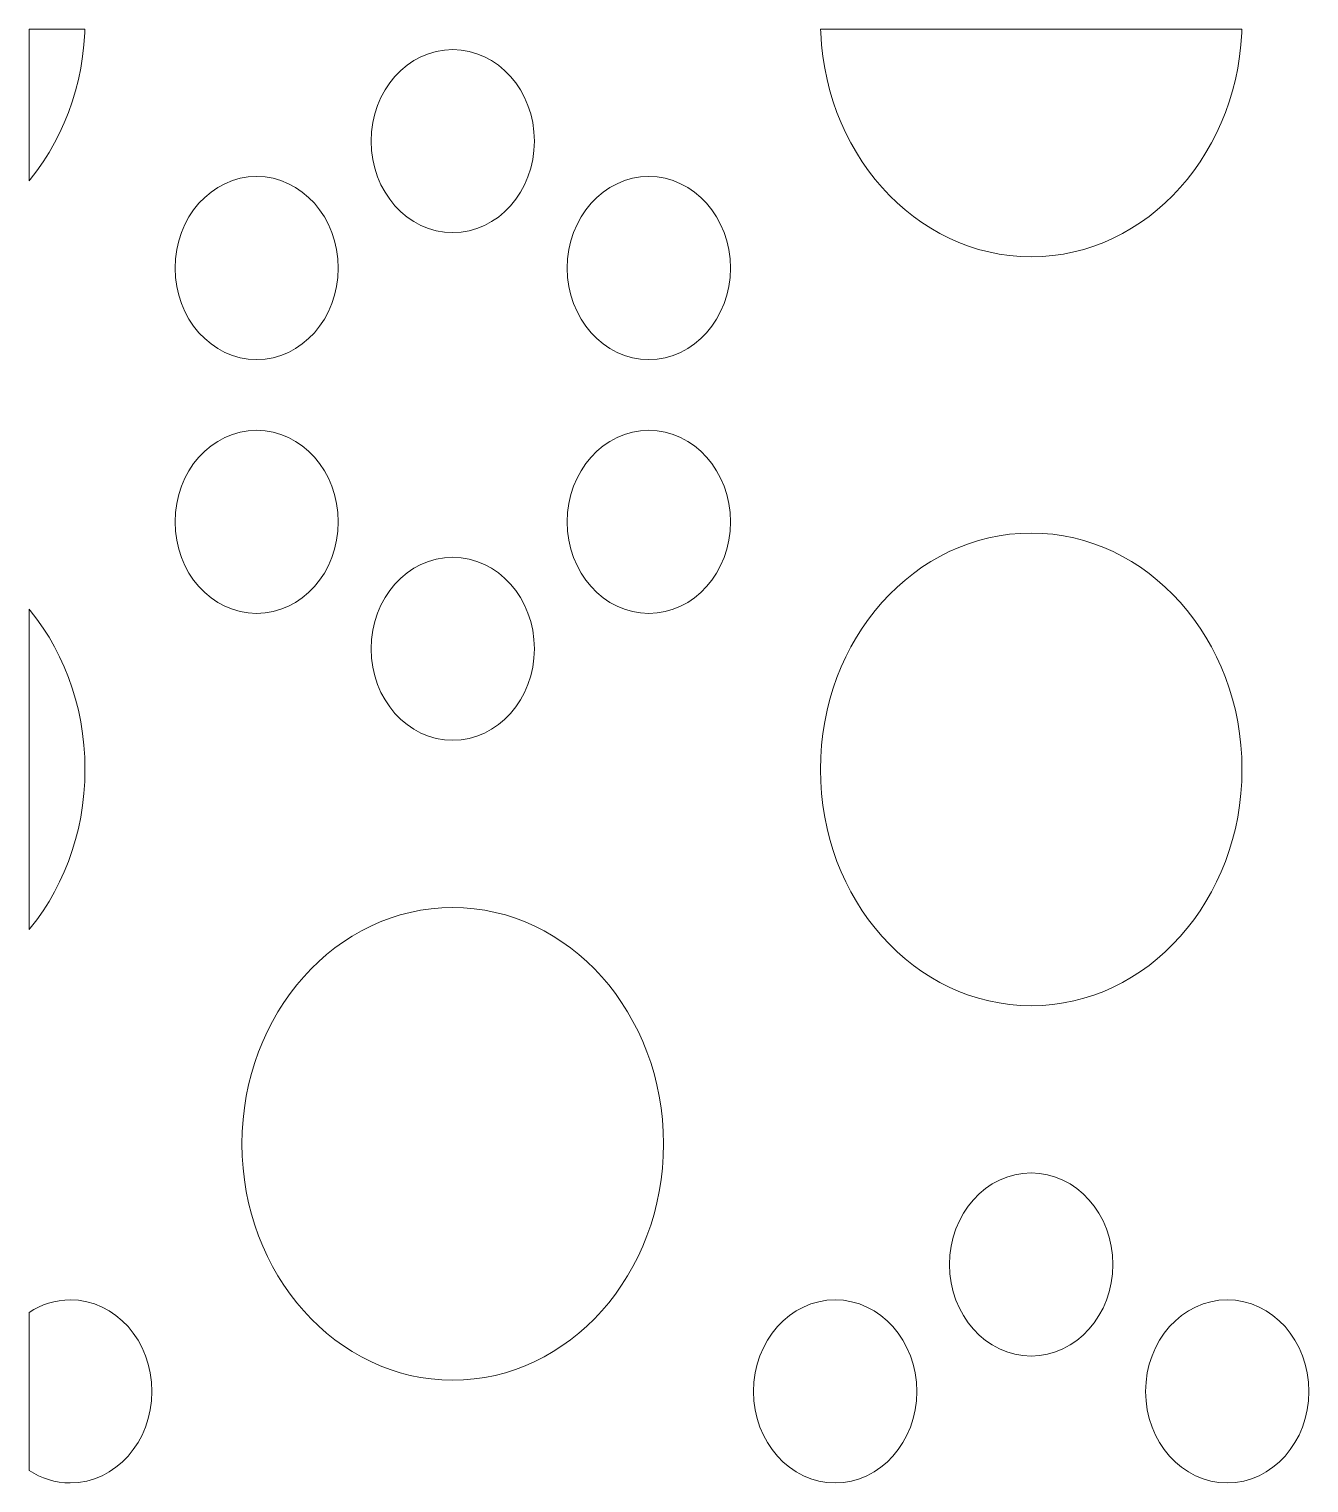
# Model space of a CAD drawing. Header units: millimetres. Extents: x -1200 to 1200, y -590 to 590.
# Drawn here: x -1200 to -694, y 15 to 590 of the extents above; entities that cross this region are included whole.
import ezdxf

# ---------------------------------------------------------------- set-up
doc = ezdxf.new("R2010")
doc.units = ezdxf.units.MM
doc.header["$MEASUREMENT"] = 0
doc.layers.add('Layer 1', color=7, linetype='Continuous')

msp = doc.modelspace()

# ---------------------------------------------------------------- linework, layer by layer
at = {"layer": 'Layer 1', "color": 250, "lineweight": 9}
for points, knots in [([(-1177.9946, 589.9734), (-1177.9946, 589.9734), (-1200.05, 589.9734), (-1200.05, 589.9734), (-1200.05, 589.9734), (-1200.05, 529.9613), (-1200.05, 529.9613), (-1200.05, 529.9613), (-1199.5823, 530.5116), (-1199.5823, 530.5116), (-1199.5823, 530.5116), (-1196.962, 533.9056), (-1196.962, 533.9056), (-1196.962, 533.9056), (-1194.4834, 537.439), (-1194.4834, 537.439), (-1194.4834, 537.439), (-1192.1548, 541.107), (-1192.1548, 541.107), (-1192.1548, 541.107), (-1189.9849, 544.9), (-1189.9849, 544.9), (-1189.9849, 544.9), (-1187.9779, 548.818), (-1187.9779, 548.818), (-1187.9779, 548.818), (-1186.1381, 552.8465), (-1186.1381, 552.8465), (-1186.1381, 552.8465), (-1184.4656, 556.9856), (-1184.4656, 556.9856), (-1184.4656, 556.9856), (-1182.9775, 561.2304), (-1182.9775, 561.2304), (-1182.9775, 561.2304), (-1181.6611, 565.5666), (-1181.6611, 565.5666), (-1181.6611, 565.5666), (-1180.5418, 569.999), (-1180.5418, 569.999), (-1180.5418, 569.999), (-1179.6112, 574.5179), (-1179.6112, 574.5179), (-1179.6112, 574.5179), (-1178.8736, 579.1233), (-1178.8736, 579.1233), (-1178.8736, 579.1233), (-1178.3462, 583.8008), (-1178.3462, 583.8008), (-1178.3462, 583.8008), (-1178.0245, 588.5553), (-1178.0245, 588.5553), (-1178.0245, 588.5553), (-1177.9946, 589.9734), (-1177.9946, 589.9734)], [0, 0, 0, 0, 0.05555556, 0.05555556, 0.05555556, 0.11111111, 0.11111111, 0.11111111, 0.16666667, 0.16666667, 0.16666667, 0.22222222, 0.22222222, 0.22222222, 0.27777778, 0.27777778, 0.27777778, 0.33333333, 0.33333333, 0.33333333, 0.38888889, 0.38888889, 0.38888889, 0.44444444, 0.44444444, 0.44444444, 0.5, 0.5, 0.5, 0.55555556, 0.55555556, 0.55555556, 0.61111111, 0.61111111, 0.61111111, 0.66666667, 0.66666667, 0.66666667, 0.72222222, 0.72222222, 0.72222222, 0.77777778, 0.77777778, 0.77777778, 0.83333333, 0.83333333, 0.83333333, 0.88888889, 0.88888889, 0.88888889, 0.94444444, 0.94444444, 0.94444444, 1, 1, 1, 1]), ([(-720.0936, 589.9734), (-720.0936, 589.9734), (-886.7702, 589.9734), (-886.7702, 589.9734), (-886.7702, 589.9734), (-886.7402, 588.5553), (-886.7402, 588.5553), (-886.7402, 588.5553), (-886.4144, 583.8008), (-886.4144, 583.8008), (-886.4144, 583.8008), (-885.8868, 579.1233), (-885.8868, 579.1233), (-885.8868, 579.1233), (-885.1492, 574.5179), (-885.1492, 574.5179), (-885.1492, 574.5179), (-884.2229, 569.999), (-884.2229, 569.999), (-884.2229, 569.999), (-883.0995, 565.5666), (-883.0995, 565.5666), (-883.0995, 565.5666), (-881.7872, 561.2304), (-881.7872, 561.2304), (-881.7872, 561.2304), (-880.299, 556.9856), (-880.299, 556.9856), (-880.299, 556.9856), (-878.6266, 552.8465), (-878.6266, 552.8465), (-878.6266, 552.8465), (-876.7825, 548.818), (-876.7825, 548.818), (-876.7825, 548.818), (-874.78, 544.9), (-874.78, 544.9), (-874.78, 544.9), (-872.6057, 541.107), (-872.6057, 541.107), (-872.6057, 541.107), (-870.2814, 537.439), (-870.2814, 537.439), (-870.2814, 537.439), (-867.7984, 533.9056), (-867.7984, 533.9056), (-867.7984, 533.9056), (-865.1783, 530.5116), (-865.1783, 530.5116), (-865.1783, 530.5116), (-862.4166, 527.2571), (-862.4166, 527.2571), (-862.4166, 527.2571), (-859.5132, 524.1564), (-859.5132, 524.1564), (-859.5132, 524.1564), (-856.4857, 521.2191), (-856.4857, 521.2191), (-856.4857, 521.2191), (-853.3338, 518.4405), (-853.3338, 518.4405), (-853.3338, 518.4405), (-850.0574, 515.8301), (-850.0574, 515.8301), (-850.0574, 515.8301), (-846.6738, 513.3976), (-846.6738, 513.3976), (-846.6738, 513.3976), (-843.183, 511.143), (-843.183, 511.143), (-843.183, 511.143), (-839.5894, 509.0758), (-839.5894, 509.0758), (-839.5894, 509.0758), (-835.8928, 507.2106), (-835.8928, 507.2106), (-835.8928, 507.2106), (-832.1105, 505.5328), (-832.1105, 505.5328), (-832.1105, 505.5328), (-828.2338, 504.0666), (-828.2338, 504.0666), (-828.2338, 504.0666), (-824.2842, 502.8119), (-824.2842, 502.8119), (-824.2842, 502.8119), (-820.2531, 501.7639), (-820.2531, 501.7639), (-820.2531, 501.7639), (-816.1491, 500.9419), (-816.1491, 500.9419), (-816.1491, 500.9419), (-811.9723, 500.3457), (-811.9723, 500.3457), (-811.9723, 500.3457), (-807.7354, 499.99), (-807.7354, 499.99), (-807.7354, 499.99), (-803.4341, 499.8698), (-803.4341, 499.8698), (-803.4341, 499.8698), (-799.1286, 499.99), (-799.1286, 499.99), (-799.1286, 499.99), (-794.8915, 500.3457), (-794.8915, 500.3457), (-794.8915, 500.3457), (-790.7147, 500.9419), (-790.7147, 500.9419), (-790.7147, 500.9419), (-786.6064, 501.7639), (-786.6064, 501.7639), (-786.6064, 501.7639), (-782.5796, 502.8119), (-782.5796, 502.8119), (-782.5796, 502.8119), (-778.63, 504.0666), (-778.63, 504.0666), (-778.63, 504.0666), (-774.7533, 505.5328), (-774.7533, 505.5328), (-774.7533, 505.5328), (-770.971, 507.2106), (-770.971, 507.2106), (-770.971, 507.2106), (-767.2786, 509.0758), (-767.2786, 509.0758), (-767.2786, 509.0758), (-763.6807, 511.143), (-763.6807, 511.143), (-763.6807, 511.143), (-760.19, 513.3976), (-760.19, 513.3976), (-760.19, 513.3976), (-756.8065, 515.8301), (-756.8065, 515.8301), (-756.8065, 515.8301), (-753.5301, 518.4405), (-753.5301, 518.4405), (-753.5301, 518.4405), (-750.3781, 521.2191), (-750.3781, 521.2191), (-750.3781, 521.2191), (-747.3506, 524.1564), (-747.3506, 524.1564), (-747.3506, 524.1564), (-744.4473, 527.2571), (-744.4473, 527.2571), (-744.4473, 527.2571), (-741.6856, 530.5116), (-741.6856, 530.5116), (-741.6856, 530.5116), (-739.0611, 533.9056), (-739.0611, 533.9056), (-739.0611, 533.9056), (-736.5825, 537.439), (-736.5825, 537.439), (-736.5825, 537.439), (-734.2581, 541.107), (-734.2581, 541.107), (-734.2581, 541.107), (-732.0839, 544.9), (-732.0839, 544.9), (-732.0839, 544.9), (-730.0812, 548.818), (-730.0812, 548.818), (-730.0812, 548.818), (-728.2372, 552.8465), (-728.2372, 552.8465), (-728.2372, 552.8465), (-726.569, 556.9856), (-726.569, 556.9856), (-726.569, 556.9856), (-725.0766, 561.2304), (-725.0766, 561.2304), (-725.0766, 561.2304), (-723.7644, 565.5666), (-723.7644, 565.5666), (-723.7644, 565.5666), (-722.6409, 569.999), (-722.6409, 569.999), (-722.6409, 569.999), (-721.7146, 574.5179), (-721.7146, 574.5179), (-721.7146, 574.5179), (-720.977, 579.1233), (-720.977, 579.1233), (-720.977, 579.1233), (-720.4451, 583.8008), (-720.4451, 583.8008), (-720.4451, 583.8008), (-720.1235, 588.5553), (-720.1235, 588.5553), (-720.1235, 588.5553), (-720.0936, 589.9734), (-720.0936, 589.9734)], [0, 0, 0, 0, 0.01538462, 0.01538462, 0.01538462, 0.03076923, 0.03076923, 0.03076923, 0.04615385, 0.04615385, 0.04615385, 0.06153846, 0.06153846, 0.06153846, 0.07692308, 0.07692308, 0.07692308, 0.09230769, 0.09230769, 0.09230769, 0.10769231, 0.10769231, 0.10769231, 0.12307692, 0.12307692, 0.12307692, 0.13846154, 0.13846154, 0.13846154, 0.15384615, 0.15384615, 0.15384615, 0.16923077, 0.16923077, 0.16923077, 0.18461538, 0.18461538, 0.18461538, 0.2, 0.2, 0.2, 0.21538462, 0.21538462, 0.21538462, 0.23076923, 0.23076923, 0.23076923, 0.24615385, 0.24615385, 0.24615385, 0.26153846, 0.26153846, 0.26153846, 0.27692308, 0.27692308, 0.27692308, 0.29230769, 0.29230769, 0.29230769, 0.30769231, 0.30769231, 0.30769231, 0.32307692, 0.32307692, 0.32307692, 0.33846154, 0.33846154, 0.33846154, 0.35384615, 0.35384615, 0.35384615, 0.36923077, 0.36923077, 0.36923077, 0.38461538, 0.38461538, 0.38461538, 0.4, 0.4, 0.4, 0.41538462, 0.41538462, 0.41538462, 0.43076923, 0.43076923, 0.43076923, 0.44615385, 0.44615385, 0.44615385, 0.46153846, 0.46153846, 0.46153846, 0.47692308, 0.47692308, 0.47692308, 0.49230769, 0.49230769, 0.49230769, 0.50769231, 0.50769231, 0.50769231, 0.52307692, 0.52307692, 0.52307692, 0.53846154, 0.53846154, 0.53846154, 0.55384615, 0.55384615, 0.55384615, 0.56923077, 0.56923077, 0.56923077, 0.58461538, 0.58461538, 0.58461538, 0.6, 0.6, 0.6, 0.61538462, 0.61538462, 0.61538462, 0.63076923, 0.63076923, 0.63076923, 0.64615385, 0.64615385, 0.64615385, 0.66153846, 0.66153846, 0.66153846, 0.67692308, 0.67692308, 0.67692308, 0.69230769, 0.69230769, 0.69230769, 0.70769231, 0.70769231, 0.70769231, 0.72307692, 0.72307692, 0.72307692, 0.73846154, 0.73846154, 0.73846154, 0.75384615, 0.75384615, 0.75384615, 0.76923077, 0.76923077, 0.76923077, 0.78461538, 0.78461538, 0.78461538, 0.8, 0.8, 0.8, 0.81538462, 0.81538462, 0.81538462, 0.83076923, 0.83076923, 0.83076923, 0.84615385, 0.84615385, 0.84615385, 0.86153846, 0.86153846, 0.86153846, 0.87692308, 0.87692308, 0.87692308, 0.89230769, 0.89230769, 0.89230769, 0.90769231, 0.90769231, 0.90769231, 0.92307692, 0.92307692, 0.92307692, 0.93846154, 0.93846154, 0.93846154, 0.95384615, 0.95384615, 0.95384615, 0.96923077, 0.96923077, 0.96923077, 0.98461538, 0.98461538, 0.98461538, 1, 1, 1, 1]), ([(-1064.6954, 545.6403), (-1064.6954, 565.6436), (-1050.2263, 581.8634), (-1032.3824, 581.8634), (-1014.5427, 581.8634), (-1000.0694, 565.6436), (-1000.0694, 545.6403), (-1000.0694, 525.6419), (-1014.5427, 509.4171), (-1032.3824, 509.4171), (-1050.2263, 509.4171), (-1064.6954, 525.6419), (-1064.6954, 545.6403)], [0, 0, 0, 0, 0.25, 0.25, 0.25, 0.5, 0.5, 0.5, 0.75, 0.75, 0.75, 1, 1, 1, 1]), ([(-1142.2937, 495.4134), (-1142.2937, 515.4215), (-1127.8205, 531.6462), (-1109.9807, 531.6462), (-1092.1367, 531.6462), (-1077.6677, 515.4215), (-1077.6677, 495.4134), (-1077.6677, 475.415), (-1092.1367, 459.1999), (-1109.9807, 459.1999), (-1127.8205, 459.1999), (-1142.2937, 475.415), (-1142.2937, 495.4134)], [0, 0, 0, 0, 0.25, 0.25, 0.25, 0.5, 0.5, 0.5, 0.75, 0.75, 0.75, 1, 1, 1, 1]), ([(-987.0971, 495.4134), (-987.0971, 515.4215), (-972.6237, 531.6462), (-954.7841, 531.6462), (-936.9444, 531.6462), (-922.4711, 515.4215), (-922.4711, 495.4134), (-922.4711, 475.415), (-936.9444, 459.1999), (-954.7841, 459.1999), (-972.6237, 459.1999), (-987.0971, 475.415), (-987.0971, 495.4134)], [0, 0, 0, 0, 0.25, 0.25, 0.25, 0.5, 0.5, 0.5, 0.75, 0.75, 0.75, 1, 1, 1, 1]), ([(-1142.2937, 394.9741), (-1142.2937, 414.9774), (-1127.8205, 431.1973), (-1109.9807, 431.1973), (-1092.1367, 431.1973), (-1077.6677, 414.9774), (-1077.6677, 394.9741), (-1077.6677, 374.9756), (-1092.1367, 358.751), (-1109.9807, 358.751), (-1127.8205, 358.751), (-1142.2937, 374.9756), (-1142.2937, 394.9741)], [0, 0, 0, 0, 0.25, 0.25, 0.25, 0.5, 0.5, 0.5, 0.75, 0.75, 0.75, 1, 1, 1, 1]), ([(-987.0971, 394.9741), (-987.0971, 414.9774), (-972.6237, 431.1973), (-954.7841, 431.1973), (-936.9444, 431.1973), (-922.4711, 414.9774), (-922.4711, 394.9741), (-922.4711, 374.9756), (-936.9444, 358.751), (-954.7841, 358.751), (-972.6237, 358.751), (-987.0971, 374.9756), (-987.0971, 394.9741)], [0, 0, 0, 0, 0.25, 0.25, 0.25, 0.5, 0.5, 0.5, 0.75, 0.75, 0.75, 1, 1, 1, 1]), ([(-886.8474, 297.0202), (-886.8474, 297.0202), (-886.7402, 301.8419), (-886.7402, 301.8419), (-886.7402, 301.8419), (-886.4144, 306.5915), (-886.4144, 306.5915), (-886.4144, 306.5915), (-885.8868, 311.2691), (-885.8868, 311.2691), (-885.8868, 311.2691), (-885.1492, 315.8745), (-885.1492, 315.8745), (-885.1492, 315.8745), (-884.2229, 320.3934), (-884.2229, 320.3934), (-884.2229, 320.3934), (-883.0995, 324.8209), (-883.0995, 324.8209), (-883.0995, 324.8209), (-881.7872, 329.1667), (-881.7872, 329.1667), (-881.7872, 329.1667), (-880.299, 333.4067), (-880.299, 333.4067), (-880.299, 333.4067), (-878.6266, 337.5411), (-878.6266, 337.5411), (-878.6266, 337.5411), (-876.7825, 341.5792), (-876.7825, 341.5792), (-876.7825, 341.5792), (-874.78, 345.4923), (-874.78, 345.4923), (-874.78, 345.4923), (-872.6057, 349.2853), (-872.6057, 349.2853), (-872.6057, 349.2853), (-870.2814, 352.9533), (-870.2814, 352.9533), (-870.2814, 352.9533), (-867.7984, 356.4915), (-867.7984, 356.4915), (-867.7984, 356.4915), (-865.1783, 359.8855), (-865.1783, 359.8855), (-865.1783, 359.8855), (-862.4166, 363.14), (-862.4166, 363.14), (-862.4166, 363.14), (-859.5132, 366.2311), (-859.5132, 366.2311), (-859.5132, 366.2311), (-856.4857, 369.1732), (-856.4857, 369.1732), (-856.4857, 369.1732), (-853.3338, 371.9566), (-853.3338, 371.9566), (-853.3338, 371.9566), (-850.0574, 374.5622), (-850.0574, 374.5622), (-850.0574, 374.5622), (-846.6738, 376.9996), (-846.6738, 376.9996), (-846.6738, 376.9996), (-843.183, 379.2493), (-843.183, 379.2493), (-843.183, 379.2493), (-839.5894, 381.3117), (-839.5894, 381.3117), (-839.5894, 381.3117), (-835.8928, 383.1866), (-835.8928, 383.1866), (-835.8928, 383.1866), (-832.1105, 384.8547), (-832.1105, 384.8547), (-832.1105, 384.8547), (-828.2338, 386.3258), (-828.2338, 386.3258), (-828.2338, 386.3258), (-824.2842, 387.5853), (-824.2842, 387.5853), (-824.2842, 387.5853), (-820.2531, 388.6236), (-820.2531, 388.6236), (-820.2531, 388.6236), (-816.1491, 389.4505), (-816.1491, 389.4505), (-816.1491, 389.4505), (-811.9723, 390.0418), (-811.9723, 390.0418), (-811.9723, 390.0418), (-807.7354, 390.4071), (-807.7354, 390.4071), (-807.7354, 390.4071), (-803.4341, 390.5273), (-803.4341, 390.5273), (-803.4341, 390.5273), (-799.1286, 390.4071), (-799.1286, 390.4071), (-799.1286, 390.4071), (-794.8915, 390.0418), (-794.8915, 390.0418), (-794.8915, 390.0418), (-790.7147, 389.4505), (-790.7147, 389.4505), (-790.7147, 389.4505), (-786.6064, 388.6236), (-786.6064, 388.6236), (-786.6064, 388.6236), (-782.5796, 387.5853), (-782.5796, 387.5853), (-782.5796, 387.5853), (-778.63, 386.3258), (-778.63, 386.3258), (-778.63, 386.3258), (-774.7533, 384.8547), (-774.7533, 384.8547), (-774.7533, 384.8547), (-770.971, 383.1866), (-770.971, 383.1866), (-770.971, 383.1866), (-767.2786, 381.3117), (-767.2786, 381.3117), (-767.2786, 381.3117), (-763.6807, 379.2493), (-763.6807, 379.2493), (-763.6807, 379.2493), (-760.19, 376.9996), (-760.19, 376.9996), (-760.19, 376.9996), (-756.8065, 374.5622), (-756.8065, 374.5622), (-756.8065, 374.5622), (-753.5387, 371.9566), (-753.5387, 371.9566), (-753.5387, 371.9566), (-750.3781, 369.1732), (-750.3781, 369.1732), (-750.3781, 369.1732), (-747.3506, 366.2311), (-747.3506, 366.2311), (-747.3506, 366.2311), (-744.4473, 363.14), (-744.4473, 363.14), (-744.4473, 363.14), (-741.6856, 359.8855), (-741.6856, 359.8855), (-741.6856, 359.8855), (-739.0611, 356.4915), (-739.0611, 356.4915), (-739.0611, 356.4915), (-736.5825, 352.9533), (-736.5825, 352.9533), (-736.5825, 352.9533), (-734.2581, 349.2853), (-734.2581, 349.2853), (-734.2581, 349.2853), (-732.0839, 345.4875), (-732.0839, 345.4875), (-732.0839, 345.4875), (-730.0812, 341.5792), (-730.0812, 341.5792), (-730.0812, 341.5792), (-728.2372, 337.5506), (-728.2372, 337.5506), (-728.2372, 337.5506), (-726.569, 333.4067), (-726.569, 333.4067), (-726.569, 333.4067), (-725.0766, 329.1667), (-725.0766, 329.1667), (-725.0766, 329.1667), (-723.7644, 324.8209), (-723.7644, 324.8209), (-723.7644, 324.8209), (-722.6409, 320.3934), (-722.6409, 320.3934), (-722.6409, 320.3934), (-721.7146, 315.8745), (-721.7146, 315.8745), (-721.7146, 315.8745), (-720.977, 311.2691), (-720.977, 311.2691), (-720.977, 311.2691), (-720.4451, 306.5915), (-720.4451, 306.5915), (-720.4451, 306.5915), (-720.1235, 301.8419), (-720.1235, 301.8419), (-720.1235, 301.8419), (-720.0164, 297.0202), (-720.0164, 297.0202), (-720.0164, 297.0202), (-720.1235, 292.1888), (-720.1235, 292.1888), (-720.1235, 292.1888), (-720.4451, 287.444), (-720.4451, 287.444), (-720.4451, 287.444), (-720.977, 282.7616), (-720.977, 282.7616), (-720.977, 282.7616), (-721.7146, 278.1562), (-721.7146, 278.1562), (-721.7146, 278.1562), (-722.6409, 273.6422), (-722.6409, 273.6422), (-722.6409, 273.6422), (-723.7644, 269.2098), (-723.7644, 269.2098), (-723.7644, 269.2098), (-725.0766, 264.8736), (-725.0766, 264.8736), (-725.0766, 264.8736), (-726.569, 260.6288), (-726.569, 260.6288), (-726.569, 260.6288), (-728.2372, 256.4896), (-728.2372, 256.4896), (-728.2372, 256.4896), (-730.0812, 252.4563), (-730.0812, 252.4563), (-730.0812, 252.4563), (-732.0839, 248.5431), (-732.0839, 248.5431), (-732.0839, 248.5431), (-734.2581, 244.7454), (-734.2581, 244.7454), (-734.2581, 244.7454), (-736.5825, 241.0774), (-736.5825, 241.0774), (-736.5825, 241.0774), (-739.0611, 237.5488), (-739.0611, 237.5488), (-739.0611, 237.5488), (-741.6856, 234.1549), (-741.6856, 234.1549), (-741.6856, 234.1549), (-744.4473, 230.8955), (-744.4473, 230.8955), (-744.4473, 230.8955), (-747.3506, 227.7996), (-747.3506, 227.7996), (-747.3506, 227.7996), (-750.3781, 224.8623), (-750.3781, 224.8623), (-750.3781, 224.8623), (-753.5301, 222.0788), (-753.5301, 222.0788), (-753.5301, 222.0788), (-756.8065, 219.4733), (-756.8065, 219.4733), (-756.8065, 219.4733), (-760.19, 217.0408), (-760.19, 217.0408), (-760.19, 217.0408), (-763.6807, 214.7909), (-763.6807, 214.7909), (-763.6807, 214.7909), (-767.2786, 212.719), (-767.2786, 212.719), (-767.2786, 212.719), (-770.971, 210.8538), (-770.971, 210.8538), (-770.971, 210.8538), (-774.7533, 209.176), (-774.7533, 209.176), (-774.7533, 209.176), (-778.63, 207.7049), (-778.63, 207.7049), (-778.63, 207.7049), (-782.5796, 206.4502), (-782.5796, 206.4502), (-782.5796, 206.4502), (-786.6064, 205.4071), (-786.6064, 205.4071), (-786.6064, 205.4071), (-790.7147, 204.585), (-790.7147, 204.585), (-790.7147, 204.585), (-794.8915, 203.9889), (-794.8915, 203.9889), (-794.8915, 203.9889), (-799.1286, 203.6283), (-799.1286, 203.6283), (-799.1286, 203.6283), (-803.4341, 203.5081), (-803.4341, 203.5081), (-803.4341, 203.5081), (-807.7354, 203.6283), (-807.7354, 203.6283), (-807.7354, 203.6283), (-811.9723, 203.9889), (-811.9723, 203.9889), (-811.9723, 203.9889), (-816.1491, 204.585), (-816.1491, 204.585), (-816.1491, 204.585), (-820.2531, 205.4071), (-820.2531, 205.4071), (-820.2531, 205.4071), (-824.2842, 206.4502), (-824.2842, 206.4502), (-824.2842, 206.4502), (-828.2338, 207.7049), (-828.2338, 207.7049), (-828.2338, 207.7049), (-832.1105, 209.176), (-832.1105, 209.176), (-832.1105, 209.176), (-835.8928, 210.8538), (-835.8928, 210.8538), (-835.8928, 210.8538), (-839.5894, 212.719), (-839.5894, 212.719), (-839.5894, 212.719), (-843.183, 214.7909), (-843.183, 214.7909), (-843.183, 214.7909), (-846.6738, 217.0408), (-846.6738, 217.0408), (-846.6738, 217.0408), (-850.0574, 219.4733), (-850.0574, 219.4733), (-850.0574, 219.4733), (-853.3338, 222.0788), (-853.3338, 222.0788), (-853.3338, 222.0788), (-856.4857, 224.8623), (-856.4857, 224.8623), (-856.4857, 224.8623), (-859.5132, 227.7996), (-859.5132, 227.7996), (-859.5132, 227.7996), (-862.4166, 230.8955), (-862.4166, 230.8955), (-862.4166, 230.8955), (-865.1783, 234.1549), (-865.1783, 234.1549), (-865.1783, 234.1549), (-867.7984, 237.5488), (-867.7984, 237.5488), (-867.7984, 237.5488), (-870.2814, 241.0774), (-870.2814, 241.0774), (-870.2814, 241.0774), (-872.6057, 244.7454), (-872.6057, 244.7454), (-872.6057, 244.7454), (-874.78, 248.5431), (-874.78, 248.5431), (-874.78, 248.5431), (-876.7825, 252.4563), (-876.7825, 252.4563), (-876.7825, 252.4563), (-878.6266, 256.4896), (-878.6266, 256.4896), (-878.6266, 256.4896), (-880.299, 260.6288), (-880.299, 260.6288), (-880.299, 260.6288), (-881.7872, 264.8736), (-881.7872, 264.8736), (-881.7872, 264.8736), (-883.0995, 269.2098), (-883.0995, 269.2098), (-883.0995, 269.2098), (-884.2229, 273.6422), (-884.2229, 273.6422), (-884.2229, 273.6422), (-885.1492, 278.1562), (-885.1492, 278.1562), (-885.1492, 278.1562), (-885.8868, 282.7616), (-885.8868, 282.7616), (-885.8868, 282.7616), (-886.4144, 287.444), (-886.4144, 287.444), (-886.4144, 287.444), (-886.7402, 292.1888), (-886.7402, 292.1888), (-886.7402, 292.1888), (-886.8474, 297.0202), (-886.8474, 297.0202)], [0, 0, 0, 0, 0.0078125, 0.0078125, 0.0078125, 0.015625, 0.015625, 0.015625, 0.0234375, 0.0234375, 0.0234375, 0.03125, 0.03125, 0.03125, 0.0390625, 0.0390625, 0.0390625, 0.046875, 0.046875, 0.046875, 0.0546875, 0.0546875, 0.0546875, 0.0625, 0.0625, 0.0625, 0.0703125, 0.0703125, 0.0703125, 0.078125, 0.078125, 0.078125, 0.0859375, 0.0859375, 0.0859375, 0.09375, 0.09375, 0.09375, 0.1015625, 0.1015625, 0.1015625, 0.109375, 0.109375, 0.109375, 0.1171875, 0.1171875, 0.1171875, 0.125, 0.125, 0.125, 0.1328125, 0.1328125, 0.1328125, 0.140625, 0.140625, 0.140625, 0.1484375, 0.1484375, 0.1484375, 0.15625, 0.15625, 0.15625, 0.1640625, 0.1640625, 0.1640625, 0.171875, 0.171875, 0.171875, 0.1796875, 0.1796875, 0.1796875, 0.1875, 0.1875, 0.1875, 0.1953125, 0.1953125, 0.1953125, 0.203125, 0.203125, 0.203125, 0.2109375, 0.2109375, 0.2109375, 0.21875, 0.21875, 0.21875, 0.2265625, 0.2265625, 0.2265625, 0.234375, 0.234375, 0.234375, 0.2421875, 0.2421875, 0.2421875, 0.25, 0.25, 0.25, 0.2578125, 0.2578125, 0.2578125, 0.265625, 0.265625, 0.265625, 0.2734375, 0.2734375, 0.2734375, 0.28125, 0.28125, 0.28125, 0.2890625, 0.2890625, 0.2890625, 0.296875, 0.296875, 0.296875, 0.3046875, 0.3046875, 0.3046875, 0.3125, 0.3125, 0.3125, 0.3203125, 0.3203125, 0.3203125, 0.328125, 0.328125, 0.328125, 0.3359375, 0.3359375, 0.3359375, 0.34375, 0.34375, 0.34375, 0.3515625, 0.3515625, 0.3515625, 0.359375, 0.359375, 0.359375, 0.3671875, 0.3671875, 0.3671875, 0.375, 0.375, 0.375, 0.3828125, 0.3828125, 0.3828125, 0.390625, 0.390625, 0.390625, 0.3984375, 0.3984375, 0.3984375, 0.40625, 0.40625, 0.40625, 0.4140625, 0.4140625, 0.4140625, 0.421875, 0.421875, 0.421875, 0.4296875, 0.4296875, 0.4296875, 0.4375, 0.4375, 0.4375, 0.4453125, 0.4453125, 0.4453125, 0.453125, 0.453125, 0.453125, 0.4609375, 0.4609375, 0.4609375, 0.46875, 0.46875, 0.46875, 0.4765625, 0.4765625, 0.4765625, 0.484375, 0.484375, 0.484375, 0.4921875, 0.4921875, 0.4921875, 0.5, 0.5, 0.5, 0.5078125, 0.5078125, 0.5078125, 0.515625, 0.515625, 0.515625, 0.5234375, 0.5234375, 0.5234375, 0.53125, 0.53125, 0.53125, 0.5390625, 0.5390625, 0.5390625, 0.546875, 0.546875, 0.546875, 0.5546875, 0.5546875, 0.5546875, 0.5625, 0.5625, 0.5625, 0.5703125, 0.5703125, 0.5703125, 0.578125, 0.578125, 0.578125, 0.5859375, 0.5859375, 0.5859375, 0.59375, 0.59375, 0.59375, 0.6015625, 0.6015625, 0.6015625, 0.609375, 0.609375, 0.609375, 0.6171875, 0.6171875, 0.6171875, 0.625, 0.625, 0.625, 0.6328125, 0.6328125, 0.6328125, 0.640625, 0.640625, 0.640625, 0.6484375, 0.6484375, 0.6484375, 0.65625, 0.65625, 0.65625, 0.6640625, 0.6640625, 0.6640625, 0.671875, 0.671875, 0.671875, 0.6796875, 0.6796875, 0.6796875, 0.6875, 0.6875, 0.6875, 0.6953125, 0.6953125, 0.6953125, 0.703125, 0.703125, 0.703125, 0.7109375, 0.7109375, 0.7109375, 0.71875, 0.71875, 0.71875, 0.7265625, 0.7265625, 0.7265625, 0.734375, 0.734375, 0.734375, 0.7421875, 0.7421875, 0.7421875, 0.75, 0.75, 0.75, 0.7578125, 0.7578125, 0.7578125, 0.765625, 0.765625, 0.765625, 0.7734375, 0.7734375, 0.7734375, 0.78125, 0.78125, 0.78125, 0.7890625, 0.7890625, 0.7890625, 0.796875, 0.796875, 0.796875, 0.8046875, 0.8046875, 0.8046875, 0.8125, 0.8125, 0.8125, 0.8203125, 0.8203125, 0.8203125, 0.828125, 0.828125, 0.828125, 0.8359375, 0.8359375, 0.8359375, 0.84375, 0.84375, 0.84375, 0.8515625, 0.8515625, 0.8515625, 0.859375, 0.859375, 0.859375, 0.8671875, 0.8671875, 0.8671875, 0.875, 0.875, 0.875, 0.8828125, 0.8828125, 0.8828125, 0.890625, 0.890625, 0.890625, 0.8984375, 0.8984375, 0.8984375, 0.90625, 0.90625, 0.90625, 0.9140625, 0.9140625, 0.9140625, 0.921875, 0.921875, 0.921875, 0.9296875, 0.9296875, 0.9296875, 0.9375, 0.9375, 0.9375, 0.9453125, 0.9453125, 0.9453125, 0.953125, 0.953125, 0.953125, 0.9609375, 0.9609375, 0.9609375, 0.96875, 0.96875, 0.96875, 0.9765625, 0.9765625, 0.9765625, 0.984375, 0.984375, 0.984375, 0.9921875, 0.9921875, 0.9921875, 1, 1, 1, 1]), ([(-1064.6954, 344.7521), (-1064.6954, 364.7505), (-1050.2263, 380.9752), (-1032.3824, 380.9752), (-1014.5427, 380.9752), (-1000.0694, 364.7505), (-1000.0694, 344.7521), (-1000.0694, 324.7488), (-1014.5427, 308.5289), (-1032.3824, 308.5289), (-1050.2263, 308.5289), (-1064.6954, 324.7488), (-1064.6954, 344.7521)], [0, 0, 0, 0, 0.25, 0.25, 0.25, 0.5, 0.5, 0.5, 0.75, 0.75, 0.75, 1, 1, 1, 1]), ([(-1200.05, 360.4358), (-1200.05, 360.4358), (-1199.5823, 359.8855), (-1199.5823, 359.8855), (-1199.5823, 359.8855), (-1196.962, 356.4915), (-1196.962, 356.4915), (-1196.962, 356.4915), (-1194.4834, 352.9533), (-1194.4834, 352.9533), (-1194.4834, 352.9533), (-1192.1548, 349.2853), (-1192.1548, 349.2853), (-1192.1548, 349.2853), (-1189.9849, 345.4875), (-1189.9849, 345.4875), (-1189.9849, 345.4875), (-1187.9779, 341.5792), (-1187.9779, 341.5792), (-1187.9779, 341.5792), (-1186.1381, 337.5506), (-1186.1381, 337.5506), (-1186.1381, 337.5506), (-1184.4656, 333.4067), (-1184.4656, 333.4067), (-1184.4656, 333.4067), (-1182.9775, 329.1667), (-1182.9775, 329.1667), (-1182.9775, 329.1667), (-1181.6611, 324.8209), (-1181.6611, 324.8209), (-1181.6611, 324.8209), (-1180.5418, 320.3934), (-1180.5418, 320.3934), (-1180.5418, 320.3934), (-1179.6112, 315.8745), (-1179.6112, 315.8745), (-1179.6112, 315.8745), (-1178.8736, 311.2691), (-1178.8736, 311.2691), (-1178.8736, 311.2691), (-1178.3462, 306.5915), (-1178.3462, 306.5915), (-1178.3462, 306.5915), (-1178.0245, 301.8419), (-1178.0245, 301.8419), (-1178.0245, 301.8419), (-1177.9173, 297.0202), (-1177.9173, 297.0202), (-1177.9173, 297.0202), (-1178.0245, 292.1888), (-1178.0245, 292.1888), (-1178.0245, 292.1888), (-1178.3462, 287.444), (-1178.3462, 287.444), (-1178.3462, 287.444), (-1178.8736, 282.7616), (-1178.8736, 282.7616), (-1178.8736, 282.7616), (-1179.6112, 278.1562), (-1179.6112, 278.1562), (-1179.6112, 278.1562), (-1180.5418, 273.6422), (-1180.5418, 273.6422), (-1180.5418, 273.6422), (-1181.6611, 269.2098), (-1181.6611, 269.2098), (-1181.6611, 269.2098), (-1182.9775, 264.8736), (-1182.9775, 264.8736), (-1182.9775, 264.8736), (-1184.4656, 260.6288), (-1184.4656, 260.6288), (-1184.4656, 260.6288), (-1186.1381, 256.4896), (-1186.1381, 256.4896), (-1186.1381, 256.4896), (-1187.9779, 252.4563), (-1187.9779, 252.4563), (-1187.9779, 252.4563), (-1189.9849, 248.5431), (-1189.9849, 248.5431), (-1189.9849, 248.5431), (-1192.1548, 244.7454), (-1192.1548, 244.7454), (-1192.1548, 244.7454), (-1194.4834, 241.0774), (-1194.4834, 241.0774), (-1194.4834, 241.0774), (-1196.962, 237.5488), (-1196.962, 237.5488), (-1196.962, 237.5488), (-1199.5823, 234.1549), (-1199.5823, 234.1549), (-1199.5823, 234.1549), (-1200.05, 233.6038), (-1200.05, 233.6038), (-1200.05, 233.6038), (-1200.05, 360.4358), (-1200.05, 360.4358)], [0, 0, 0, 0, 0.03030303, 0.03030303, 0.03030303, 0.06060606, 0.06060606, 0.06060606, 0.09090909, 0.09090909, 0.09090909, 0.12121212, 0.12121212, 0.12121212, 0.15151515, 0.15151515, 0.15151515, 0.18181818, 0.18181818, 0.18181818, 0.21212121, 0.21212121, 0.21212121, 0.24242424, 0.24242424, 0.24242424, 0.27272727, 0.27272727, 0.27272727, 0.3030303, 0.3030303, 0.3030303, 0.33333333, 0.33333333, 0.33333333, 0.36363636, 0.36363636, 0.36363636, 0.39393939, 0.39393939, 0.39393939, 0.42424242, 0.42424242, 0.42424242, 0.45454545, 0.45454545, 0.45454545, 0.48484848, 0.48484848, 0.48484848, 0.51515152, 0.51515152, 0.51515152, 0.54545455, 0.54545455, 0.54545455, 0.57575758, 0.57575758, 0.57575758, 0.60606061, 0.60606061, 0.60606061, 0.63636364, 0.63636364, 0.63636364, 0.66666667, 0.66666667, 0.66666667, 0.6969697, 0.6969697, 0.6969697, 0.72727273, 0.72727273, 0.72727273, 0.75757576, 0.75757576, 0.75757576, 0.78787879, 0.78787879, 0.78787879, 0.81818182, 0.81818182, 0.81818182, 0.84848485, 0.84848485, 0.84848485, 0.87878788, 0.87878788, 0.87878788, 0.90909091, 0.90909091, 0.90909091, 0.93939394, 0.93939394, 0.93939394, 0.96969697, 0.96969697, 0.96969697, 1, 1, 1, 1]), ([(-1115.7958, 148.8345), (-1115.7958, 148.8345), (-1115.6886, 153.6563), (-1115.6886, 153.6563), (-1115.6886, 153.6563), (-1115.367, 158.4107), (-1115.367, 158.4107), (-1115.367, 158.4107), (-1114.8395, 163.093), (-1114.8395, 163.093), (-1114.8395, 163.093), (-1114.1062, 167.6985), (-1114.1062, 167.6985), (-1114.1062, 167.6985), (-1113.1712, 172.2173), (-1113.1712, 172.2173), (-1113.1712, 172.2173), (-1112.052, 176.6449), (-1112.052, 176.6449), (-1112.052, 176.6449), (-1110.7356, 180.9907), (-1110.7356, 180.9907), (-1110.7356, 180.9907), (-1109.2473, 185.2259), (-1109.2473, 185.2259), (-1109.2473, 185.2259), (-1107.575, 189.3651), (-1107.575, 189.3651), (-1107.575, 189.3651), (-1105.7352, 193.3984), (-1105.7352, 193.3984), (-1105.7352, 193.3984), (-1103.7282, 197.3116), (-1103.7282, 197.3116), (-1103.7282, 197.3116), (-1101.5584, 201.1093), (-1101.5584, 201.1093), (-1101.5584, 201.1093), (-1099.2297, 204.7773), (-1099.2297, 204.7773), (-1099.2297, 204.7773), (-1096.7511, 208.3059), (-1096.7511, 208.3059), (-1096.7511, 208.3059), (-1094.1265, 211.7095), (-1094.1265, 211.7095), (-1094.1265, 211.7095), (-1091.3648, 214.9592), (-1091.3648, 214.9592), (-1091.3648, 214.9592), (-1088.4616, 218.0551), (-1088.4616, 218.0551), (-1088.4616, 218.0551), (-1085.434, 220.9972), (-1085.434, 220.9972), (-1085.434, 220.9972), (-1082.2778, 223.7759), (-1082.2778, 223.7759), (-1082.2778, 223.7759), (-1079.0058, 226.3814), (-1079.0058, 226.3814), (-1079.0058, 226.3814), (-1075.6222, 228.8139), (-1075.6222, 228.8139), (-1075.6222, 228.8139), (-1072.1271, 231.0733), (-1072.1271, 231.0733), (-1072.1271, 231.0733), (-1068.5378, 233.1309), (-1068.5378, 233.1309), (-1068.5378, 233.1309), (-1064.8455, 235.0009), (-1064.8455, 235.0009), (-1064.8455, 235.0009), (-1061.0589, 236.6739), (-1061.0589, 236.6739), (-1061.0589, 236.6739), (-1057.1906, 238.1497), (-1057.1906, 238.1497), (-1057.1906, 238.1497), (-1053.2324, 239.4044), (-1053.2324, 239.4044), (-1053.2324, 239.4044), (-1049.2014, 240.4476), (-1049.2014, 240.4476), (-1049.2014, 240.4476), (-1045.0975, 241.2697), (-1045.0975, 241.2697), (-1045.0975, 241.2697), (-1040.9249, 241.8657), (-1040.9249, 241.8657), (-1040.9249, 241.8657), (-1036.6836, 242.2264), (-1036.6836, 242.2264), (-1036.6836, 242.2264), (-1032.3824, 242.3465), (-1032.3824, 242.3465), (-1032.3824, 242.3465), (-1028.0811, 242.2264), (-1028.0811, 242.2264), (-1028.0811, 242.2264), (-1023.8399, 241.8657), (-1023.8399, 241.8657), (-1023.8399, 241.8657), (-1019.6629, 241.2697), (-1019.6629, 241.2697), (-1019.6629, 241.2697), (-1015.5633, 240.4476), (-1015.5633, 240.4476), (-1015.5633, 240.4476), (-1011.5279, 239.4044), (-1011.5279, 239.4044), (-1011.5279, 239.4044), (-1007.574, 238.1497), (-1007.574, 238.1497), (-1007.574, 238.1497), (-1003.706, 236.6739), (-1003.706, 236.6739), (-1003.706, 236.6739), (-999.9194, 235.0009), (-999.9194, 235.0009), (-999.9194, 235.0009), (-996.227, 233.1309), (-996.227, 233.1309), (-996.227, 233.1309), (-992.6333, 231.0733), (-992.6333, 231.0733), (-992.6333, 231.0733), (-989.1383, 228.8139), (-989.1383, 228.8139), (-989.1383, 228.8139), (-985.7547, 226.3814), (-985.7547, 226.3814), (-985.7547, 226.3814), (-982.4827, 223.7759), (-982.4827, 223.7759), (-982.4827, 223.7759), (-979.3308, 220.9972), (-979.3308, 220.9972), (-979.3308, 220.9972), (-976.2988, 218.0551), (-976.2988, 218.0551), (-976.2988, 218.0551), (-973.3999, 214.9592), (-973.3999, 214.9592), (-973.3999, 214.9592), (-970.6339, 211.7095), (-970.6339, 211.7095), (-970.6339, 211.7095), (-968.0095, 208.3059), (-968.0095, 208.3059), (-968.0095, 208.3059), (-965.535, 204.7773), (-965.535, 204.7773), (-965.535, 204.7773), (-963.2065, 201.1093), (-963.2065, 201.1093), (-963.2065, 201.1093), (-961.0365, 197.3116), (-961.0365, 197.3116), (-961.0365, 197.3116), (-959.0295, 193.3984), (-959.0295, 193.3984), (-959.0295, 193.3984), (-957.1898, 189.3651), (-957.1898, 189.3651), (-957.1898, 189.3651), (-955.5173, 185.2259), (-955.5173, 185.2259), (-955.5173, 185.2259), (-954.025, 180.9907), (-954.025, 180.9907), (-954.025, 180.9907), (-952.7171, 176.6449), (-952.7171, 176.6449), (-952.7171, 176.6449), (-951.5934, 172.2173), (-951.5934, 172.2173), (-951.5934, 172.2173), (-950.6628, 167.6985), (-950.6628, 167.6985), (-950.6628, 167.6985), (-949.9254, 163.093), (-949.9254, 163.093), (-949.9254, 163.093), (-949.3979, 158.4107), (-949.3979, 158.4107), (-949.3979, 158.4107), (-949.0762, 153.6563), (-949.0762, 153.6563), (-949.0762, 153.6563), (-948.9648, 148.8345), (-948.9648, 148.8345), (-948.9648, 148.8345), (-949.0762, 144.0128), (-949.0762, 144.0128), (-949.0762, 144.0128), (-949.3979, 139.2631), (-949.3979, 139.2631), (-949.3979, 139.2631), (-949.9254, 134.5856), (-949.9254, 134.5856), (-949.9254, 134.5856), (-950.6628, 129.9802), (-950.6628, 129.9802), (-950.6628, 129.9802), (-951.5934, 125.4613), (-951.5934, 125.4613), (-951.5934, 125.4613), (-952.7171, 121.0338), (-952.7171, 121.0338), (-952.7171, 121.0338), (-954.025, 116.688), (-954.025, 116.688), (-954.025, 116.688), (-955.5173, 112.4528), (-955.5173, 112.4528), (-955.5173, 112.4528), (-957.1898, 108.304), (-957.1898, 108.304), (-957.1898, 108.304), (-959.0295, 104.2754), (-959.0295, 104.2754), (-959.0295, 104.2754), (-961.0365, 100.3624), (-961.0365, 100.3624), (-961.0365, 100.3624), (-963.2065, 96.5694), (-963.2065, 96.5694), (-963.2065, 96.5694), (-965.535, 92.9014), (-965.535, 92.9014), (-965.535, 92.9014), (-968.0095, 89.3632), (-968.0095, 89.3632), (-968.0095, 89.3632), (-970.6339, 85.9692), (-970.6339, 85.9692), (-970.6339, 85.9692), (-973.3999, 82.7195), (-973.3999, 82.7195), (-973.3999, 82.7195), (-976.3032, 79.6236), (-976.3032, 79.6236), (-976.3032, 79.6236), (-979.3308, 76.6815), (-979.3308, 76.6815), (-979.3308, 76.6815), (-982.4827, 73.8981), (-982.4827, 73.8981), (-982.4827, 73.8981), (-985.7547, 71.2925), (-985.7547, 71.2925), (-985.7547, 71.2925), (-989.1383, 68.8551), (-989.1383, 68.8551), (-989.1383, 68.8551), (-992.6333, 66.6053), (-992.6333, 66.6053), (-992.6333, 66.6053), (-996.227, 64.543), (-996.227, 64.543), (-996.227, 64.543), (-999.9194, 62.6681), (-999.9194, 62.6681), (-999.9194, 62.6681), (-1003.706, 61), (-1003.706, 61), (-1003.706, 61), (-1007.574, 59.5289), (-1007.574, 59.5289), (-1007.574, 59.5289), (-1011.5279, 58.2694), (-1011.5279, 58.2694), (-1011.5279, 58.2694), (-1015.5633, 57.2311), (-1015.5633, 57.2311), (-1015.5633, 57.2311), (-1019.6629, 56.409), (-1019.6629, 56.409), (-1019.6629, 56.409), (-1023.8399, 55.8129), (-1023.8399, 55.8129), (-1023.8399, 55.8129), (-1028.0811, 55.4476), (-1028.0811, 55.4476), (-1028.0811, 55.4476), (-1032.3824, 55.3274), (-1032.3824, 55.3274), (-1032.3824, 55.3274), (-1036.6836, 55.4476), (-1036.6836, 55.4476), (-1036.6836, 55.4476), (-1040.9249, 55.8129), (-1040.9249, 55.8129), (-1040.9249, 55.8129), (-1045.0975, 56.409), (-1045.0975, 56.409), (-1045.0975, 56.409), (-1049.2058, 57.2311), (-1049.2058, 57.2311), (-1049.2058, 57.2311), (-1053.2324, 58.2694), (-1053.2324, 58.2694), (-1053.2324, 58.2694), (-1057.1906, 59.5289), (-1057.1906, 59.5289), (-1057.1906, 59.5289), (-1061.0589, 61), (-1061.0589, 61), (-1061.0589, 61), (-1064.8455, 62.6681), (-1064.8455, 62.6681), (-1064.8455, 62.6681), (-1068.5378, 64.543), (-1068.5378, 64.543), (-1068.5378, 64.543), (-1072.1314, 66.6053), (-1072.1314, 66.6053), (-1072.1314, 66.6053), (-1075.6222, 68.8551), (-1075.6222, 68.8551), (-1075.6222, 68.8551), (-1079.0058, 71.2925), (-1079.0058, 71.2925), (-1079.0058, 71.2925), (-1082.2778, 73.8981), (-1082.2778, 73.8981), (-1082.2778, 73.8981), (-1085.434, 76.6815), (-1085.434, 76.6815), (-1085.434, 76.6815), (-1088.4616, 79.6236), (-1088.4616, 79.6236), (-1088.4616, 79.6236), (-1091.3648, 82.7195), (-1091.3648, 82.7195), (-1091.3648, 82.7195), (-1094.1308, 85.9692), (-1094.1308, 85.9692), (-1094.1308, 85.9692), (-1096.7511, 89.3632), (-1096.7511, 89.3632), (-1096.7511, 89.3632), (-1099.2297, 92.9014), (-1099.2297, 92.9014), (-1099.2297, 92.9014), (-1101.5584, 96.5694), (-1101.5584, 96.5694), (-1101.5584, 96.5694), (-1103.7282, 100.3624), (-1103.7282, 100.3624), (-1103.7282, 100.3624), (-1105.7352, 104.2754), (-1105.7352, 104.2754), (-1105.7352, 104.2754), (-1107.575, 108.304), (-1107.575, 108.304), (-1107.575, 108.304), (-1109.2473, 112.4528), (-1109.2473, 112.4528), (-1109.2473, 112.4528), (-1110.7356, 116.688), (-1110.7356, 116.688), (-1110.7356, 116.688), (-1112.052, 121.0242), (-1112.052, 121.0242), (-1112.052, 121.0242), (-1113.1712, 125.4613), (-1113.1712, 125.4613), (-1113.1712, 125.4613), (-1114.1062, 129.9802), (-1114.1062, 129.9802), (-1114.1062, 129.9802), (-1114.8395, 134.5856), (-1114.8395, 134.5856), (-1114.8395, 134.5856), (-1115.367, 139.2631), (-1115.367, 139.2631), (-1115.367, 139.2631), (-1115.6886, 144.0128), (-1115.6886, 144.0128), (-1115.6886, 144.0128), (-1115.7958, 148.8345), (-1115.7958, 148.8345)], [0, 0, 0, 0, 0.0078125, 0.0078125, 0.0078125, 0.015625, 0.015625, 0.015625, 0.0234375, 0.0234375, 0.0234375, 0.03125, 0.03125, 0.03125, 0.0390625, 0.0390625, 0.0390625, 0.046875, 0.046875, 0.046875, 0.0546875, 0.0546875, 0.0546875, 0.0625, 0.0625, 0.0625, 0.0703125, 0.0703125, 0.0703125, 0.078125, 0.078125, 0.078125, 0.0859375, 0.0859375, 0.0859375, 0.09375, 0.09375, 0.09375, 0.1015625, 0.1015625, 0.1015625, 0.109375, 0.109375, 0.109375, 0.1171875, 0.1171875, 0.1171875, 0.125, 0.125, 0.125, 0.1328125, 0.1328125, 0.1328125, 0.140625, 0.140625, 0.140625, 0.1484375, 0.1484375, 0.1484375, 0.15625, 0.15625, 0.15625, 0.1640625, 0.1640625, 0.1640625, 0.171875, 0.171875, 0.171875, 0.1796875, 0.1796875, 0.1796875, 0.1875, 0.1875, 0.1875, 0.1953125, 0.1953125, 0.1953125, 0.203125, 0.203125, 0.203125, 0.2109375, 0.2109375, 0.2109375, 0.21875, 0.21875, 0.21875, 0.2265625, 0.2265625, 0.2265625, 0.234375, 0.234375, 0.234375, 0.2421875, 0.2421875, 0.2421875, 0.25, 0.25, 0.25, 0.2578125, 0.2578125, 0.2578125, 0.265625, 0.265625, 0.265625, 0.2734375, 0.2734375, 0.2734375, 0.28125, 0.28125, 0.28125, 0.2890625, 0.2890625, 0.2890625, 0.296875, 0.296875, 0.296875, 0.3046875, 0.3046875, 0.3046875, 0.3125, 0.3125, 0.3125, 0.3203125, 0.3203125, 0.3203125, 0.328125, 0.328125, 0.328125, 0.3359375, 0.3359375, 0.3359375, 0.34375, 0.34375, 0.34375, 0.3515625, 0.3515625, 0.3515625, 0.359375, 0.359375, 0.359375, 0.3671875, 0.3671875, 0.3671875, 0.375, 0.375, 0.375, 0.3828125, 0.3828125, 0.3828125, 0.390625, 0.390625, 0.390625, 0.3984375, 0.3984375, 0.3984375, 0.40625, 0.40625, 0.40625, 0.4140625, 0.4140625, 0.4140625, 0.421875, 0.421875, 0.421875, 0.4296875, 0.4296875, 0.4296875, 0.4375, 0.4375, 0.4375, 0.4453125, 0.4453125, 0.4453125, 0.453125, 0.453125, 0.453125, 0.4609375, 0.4609375, 0.4609375, 0.46875, 0.46875, 0.46875, 0.4765625, 0.4765625, 0.4765625, 0.484375, 0.484375, 0.484375, 0.4921875, 0.4921875, 0.4921875, 0.5, 0.5, 0.5, 0.5078125, 0.5078125, 0.5078125, 0.515625, 0.515625, 0.515625, 0.5234375, 0.5234375, 0.5234375, 0.53125, 0.53125, 0.53125, 0.5390625, 0.5390625, 0.5390625, 0.546875, 0.546875, 0.546875, 0.5546875, 0.5546875, 0.5546875, 0.5625, 0.5625, 0.5625, 0.5703125, 0.5703125, 0.5703125, 0.578125, 0.578125, 0.578125, 0.5859375, 0.5859375, 0.5859375, 0.59375, 0.59375, 0.59375, 0.6015625, 0.6015625, 0.6015625, 0.609375, 0.609375, 0.609375, 0.6171875, 0.6171875, 0.6171875, 0.625, 0.625, 0.625, 0.6328125, 0.6328125, 0.6328125, 0.640625, 0.640625, 0.640625, 0.6484375, 0.6484375, 0.6484375, 0.65625, 0.65625, 0.65625, 0.6640625, 0.6640625, 0.6640625, 0.671875, 0.671875, 0.671875, 0.6796875, 0.6796875, 0.6796875, 0.6875, 0.6875, 0.6875, 0.6953125, 0.6953125, 0.6953125, 0.703125, 0.703125, 0.703125, 0.7109375, 0.7109375, 0.7109375, 0.71875, 0.71875, 0.71875, 0.7265625, 0.7265625, 0.7265625, 0.734375, 0.734375, 0.734375, 0.7421875, 0.7421875, 0.7421875, 0.75, 0.75, 0.75, 0.7578125, 0.7578125, 0.7578125, 0.765625, 0.765625, 0.765625, 0.7734375, 0.7734375, 0.7734375, 0.78125, 0.78125, 0.78125, 0.7890625, 0.7890625, 0.7890625, 0.796875, 0.796875, 0.796875, 0.8046875, 0.8046875, 0.8046875, 0.8125, 0.8125, 0.8125, 0.8203125, 0.8203125, 0.8203125, 0.828125, 0.828125, 0.828125, 0.8359375, 0.8359375, 0.8359375, 0.84375, 0.84375, 0.84375, 0.8515625, 0.8515625, 0.8515625, 0.859375, 0.859375, 0.859375, 0.8671875, 0.8671875, 0.8671875, 0.875, 0.875, 0.875, 0.8828125, 0.8828125, 0.8828125, 0.890625, 0.890625, 0.890625, 0.8984375, 0.8984375, 0.8984375, 0.90625, 0.90625, 0.90625, 0.9140625, 0.9140625, 0.9140625, 0.921875, 0.921875, 0.921875, 0.9296875, 0.9296875, 0.9296875, 0.9375, 0.9375, 0.9375, 0.9453125, 0.9453125, 0.9453125, 0.953125, 0.953125, 0.953125, 0.9609375, 0.9609375, 0.9609375, 0.96875, 0.96875, 0.96875, 0.9765625, 0.9765625, 0.9765625, 0.984375, 0.984375, 0.984375, 0.9921875, 0.9921875, 0.9921875, 1, 1, 1, 1]), ([(-835.747, 101.1026), (-835.747, 121.1059), (-821.278, 137.3258), (-803.4341, 137.3258), (-785.59, 137.3258), (-771.1211, 121.1059), (-771.1211, 101.1026), (-771.1211, 81.1042), (-785.59, 64.8795), (-803.4341, 64.8795), (-821.278, 64.8795), (-835.747, 81.1042), (-835.747, 101.1026)], [0, 0, 0, 0, 0.25, 0.25, 0.25, 0.5, 0.5, 0.5, 0.75, 0.75, 0.75, 1, 1, 1, 1]), ([(-1200.05, 82.1488), (-1195.2609, 85.2967), (-1189.6854, 87.1037), (-1183.7324, 87.1037), (-1165.8884, 87.1037), (-1151.4193, 70.8791), (-1151.4193, 50.8806), (-1151.4193, 30.8821), (-1165.8884, 14.6574), (-1183.7324, 14.6574), (-1189.6854, 14.6574), (-1195.2609, 16.4644), (-1200.05, 19.6123), (-1200.05, 19.6123), (-1200.05, 82.1488), (-1200.05, 82.1488)], [0, 0, 0, 0, 0.2, 0.2, 0.2, 0.4, 0.4, 0.4, 0.6, 0.6, 0.6, 0.8, 0.8, 0.8, 1, 1, 1, 1]), ([(-913.341, 50.8806), (-913.341, 70.8791), (-898.8765, 87.1037), (-881.0281, 87.1037), (-863.1885, 87.1037), (-848.7151, 70.8791), (-848.7151, 50.8806), (-848.7151, 30.8821), (-863.1885, 14.6574), (-881.0281, 14.6574), (-898.8765, 14.6574), (-913.341, 30.8821), (-913.341, 50.8806)], [0, 0, 0, 0, 0.25, 0.25, 0.25, 0.5, 0.5, 0.5, 0.75, 0.75, 0.75, 1, 1, 1, 1]), ([(-758.1487, 50.8806), (-758.1487, 70.8791), (-743.6754, 87.1037), (-725.8358, 87.1037), (-707.996, 87.1037), (-693.5227, 70.8791), (-693.5227, 50.8806), (-693.5227, 30.8821), (-707.996, 14.6574), (-725.8358, 14.6574), (-743.6754, 14.6574), (-758.1487, 30.8821), (-758.1487, 50.8806)], [0, 0, 0, 0, 0.25, 0.25, 0.25, 0.5, 0.5, 0.5, 0.75, 0.75, 0.75, 1, 1, 1, 1])]:
    msp.add_open_spline(points, degree=3, knots=knots, dxfattribs=at)

doc.saveas('drawing.dxf')
